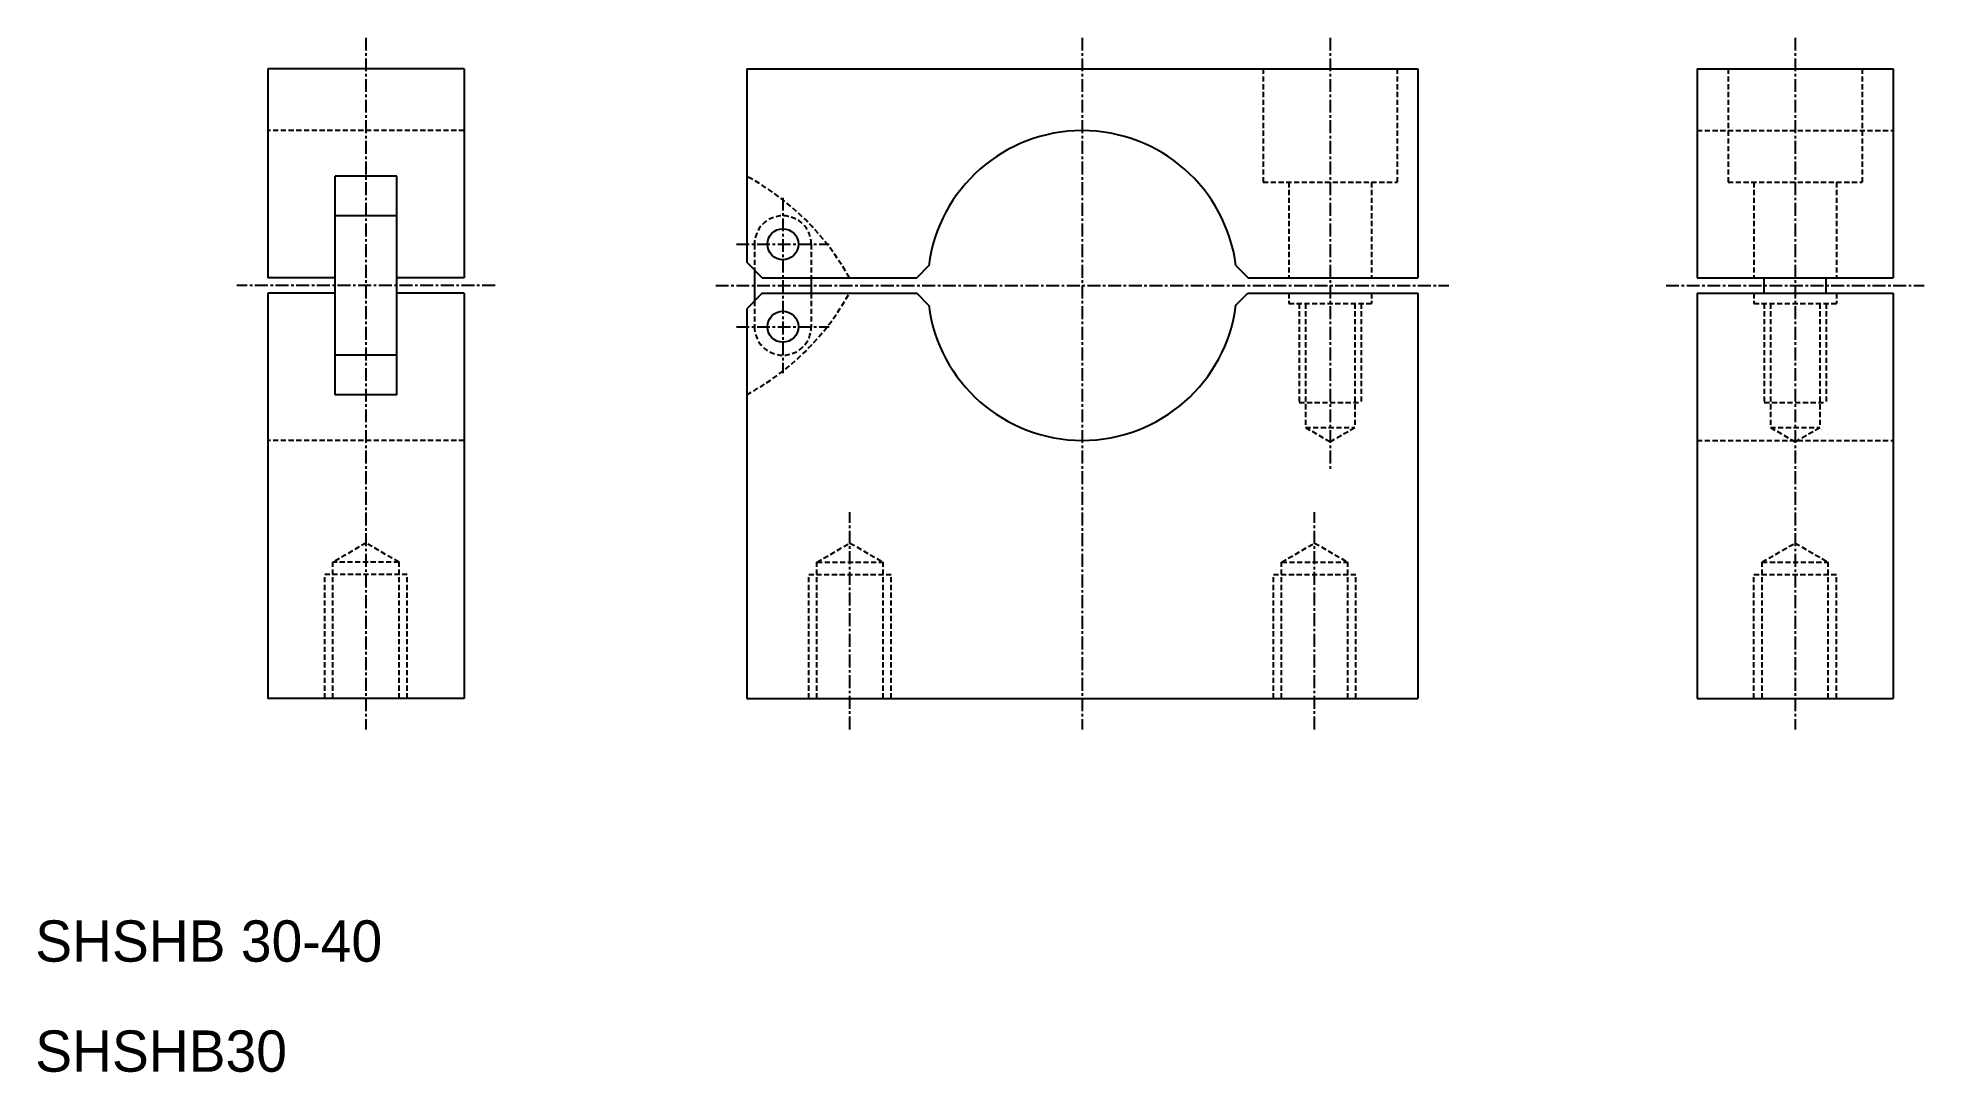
# Model space of a CAD drawing. Extents: x 56 to 239, y 47 to 147.
import ezdxf

# ---------------------------------------------------------------- set-up
doc = ezdxf.new("R2010")
doc.units = 0
doc.linetypes.add('CENTER', pattern=[2, 1.25, -0.25, 0.25, -0.25])
doc.linetypes.add('DASHED', pattern=[0.75, 0.5, -0.25])
doc.layers.get('0').update_dxf_attribs({"linetype": 'CONTINUOUS'})
doc.layers.add('CENTER', color=1, linetype='CENTER')

msp = doc.modelspace()

# ---------------------------------------------------------------- linework, layer by layer
at = {"color": 7, "linetype": 'CONTINUOUS'}
for p, q in [((78.31, 143.79), (78.31, 123.54)), ((97.31, 143.79), (78.31, 143.79)), ((97.31, 143.79), (97.31, 123.54)), ((124.68, 143.79), (189.68, 143.79)), ((124.68, 143.79), (124.68, 125.04)), ((189.68, 143.79), (189.68, 123.54)), ((216.71, 143.79), (216.71, 123.54)), ((216.71, 143.79), (235.71, 143.79)), ((235.71, 143.79), (235.71, 123.54)), ((84.81, 112.2), (84.81, 133.38)), ((90.81, 133.38), (84.81, 133.38)), ((90.81, 112.2), (90.81, 133.38)), ((90.81, 129.54), (84.81, 129.54)), ((126.18, 123.54), (124.68, 125.04)), ((125.43, 124.29), (125.43, 121.29)), ((142.3, 124.7), (141.15, 123.54)), ((172.06, 124.73), (173.25, 123.54)), ((84.81, 123.54), (78.31, 123.54)), ((97.31, 123.54), (90.81, 123.54)), ((126.18, 123.54), (141.15, 123.54)), ((130.93, 123.54), (130.93, 122.04)), ((173.25, 123.54), (189.68, 123.54)), ((216.71, 123.54), (235.71, 123.54)), ((223.21, 122.04), (223.21, 123.54)), ((229.21, 122.04), (229.21, 123.54)), ((78.31, 122.04), (78.31, 82.79)), ((84.81, 122.04), (78.31, 122.04)), ((97.31, 122.04), (90.81, 122.04)), ((97.31, 122.04), (97.31, 82.79)), ((126.18, 122.04), (124.68, 120.54)), ((126.18, 122.04), (141.15, 122.04)), ((142.3, 120.89), (141.15, 122.04)), ((172.06, 120.88), (173.22, 122.04)), ((173.22, 122.04), (189.68, 122.04)), ((189.68, 122.04), (189.68, 82.79)), ((216.71, 122.04), (216.71, 82.79)), ((216.71, 122.04), (235.71, 122.04)), ((235.71, 122.04), (235.71, 82.79)), ((124.68, 120.54), (124.68, 82.79)), ((90.81, 116.04), (84.81, 116.04)), ((90.81, 112.2), (84.81, 112.2)), ((97.31, 82.79), (78.31, 82.79)), ((124.68, 82.79), (189.68, 82.79)), ((216.71, 82.79), (235.71, 82.79))]:
    msp.add_line(p, q, dxfattribs=at)
at = {"color": 3, "linetype": 'DASHED'}
for p, q in [((174.68, 143.79), (174.68, 132.79)), ((187.68, 143.79), (187.68, 132.79)), ((219.71, 143.79), (219.71, 132.79)), ((232.71, 143.79), (232.71, 132.79)), ((97.31, 137.79), (78.31, 137.79)), ((216.71, 137.79), (235.71, 137.79)), ((174.68, 132.79), (187.68, 132.79)), ((177.18, 132.79), (177.18, 123.54)), ((185.18, 132.79), (185.18, 123.54)), ((219.71, 132.79), (232.71, 132.79)), ((222.21, 132.79), (222.21, 123.54)), ((230.21, 132.79), (230.21, 123.54)), ((125.43, 126.79), (125.43, 124.29)), ((130.93, 126.79), (130.93, 123.54)), ((125.43, 121.29), (125.43, 118.79)), ((130.93, 122.04), (130.93, 118.79)), ((177.18, 122.04), (177.18, 121.04)), ((177.18, 121.04), (185.18, 121.04)), ((178.18, 121.04), (178.18, 111.44)), ((178.78, 121.04), (178.78, 109.04)), ((183.58, 121.04), (183.58, 109.04)), ((184.18, 121.04), (184.18, 111.44)), ((185.18, 122.04), (185.18, 121.04)), ((222.21, 122.04), (222.21, 121.04)), ((222.21, 121.04), (230.21, 121.04)), ((223.21, 121.04), (223.21, 111.44)), ((223.81, 121.04), (223.81, 109.04)), ((228.61, 121.04), (228.61, 109.04)), ((229.21, 121.04), (229.21, 111.44)), ((230.21, 122.04), (230.21, 121.04)), ((178.18, 111.44), (184.18, 111.44)), ((223.21, 111.44), (229.21, 111.44)), ((97.31, 107.79), (78.31, 107.79)), ((178.78, 109.04), (181.18, 107.66)), ((178.78, 109.04), (183.58, 109.04)), ((181.18, 107.66), (183.58, 109.04)), ((216.71, 107.79), (235.71, 107.79)), ((223.81, 109.04), (226.21, 107.66)), ((223.81, 109.04), (228.61, 109.04)), ((226.21, 107.66), (228.61, 109.04)), ((87.81, 97.84), (84.61, 95.99)), ((91.01, 95.99), (87.81, 97.84)), ((131.48, 95.99), (134.68, 97.84)), ((134.68, 97.84), (137.88, 95.99)), ((176.48, 95.99), (179.68, 97.84)), ((179.68, 97.84), (182.88, 95.99)), ((223.01, 95.99), (226.21, 97.84)), ((226.21, 97.84), (229.41, 95.99)), ((91.01, 95.99), (84.61, 95.99)), ((84.61, 82.79), (84.61, 95.99)), ((91.01, 82.79), (91.01, 95.99)), ((131.48, 82.79), (131.48, 95.99)), ((131.48, 95.99), (137.88, 95.99)), ((137.88, 82.79), (137.88, 95.99)), ((176.48, 82.79), (176.48, 95.99)), ((176.48, 95.99), (182.88, 95.99)), ((182.88, 82.79), (182.88, 95.99)), ((223.01, 82.79), (223.01, 95.99)), ((223.01, 95.99), (229.41, 95.99)), ((229.41, 82.79), (229.41, 95.99)), ((91.81, 94.79), (83.81, 94.79)), ((83.81, 82.79), (83.81, 94.79)), ((91.81, 82.79), (91.81, 94.79)), ((130.68, 82.79), (130.68, 94.79)), ((130.68, 94.79), (138.68, 94.79)), ((138.68, 82.79), (138.68, 94.79)), ((175.68, 82.79), (175.68, 94.79)), ((175.68, 94.79), (183.68, 94.79)), ((183.68, 82.79), (183.68, 94.79)), ((222.21, 82.79), (222.21, 94.79)), ((222.21, 94.79), (230.21, 94.79)), ((230.21, 82.79), (230.21, 94.79))]:
    msp.add_line(p, q, dxfattribs=at)
at = {"color": 7, "linetype": 'CONTINUOUS'}
for centre in [(128.18, 126.79), (128.18, 118.79)]:
    msp.add_circle(centre, 1.5, dxfattribs=at)
for start, end in [(7.431, 172.7039), (187.2961, 352.6936)]:
    msp.add_arc((157.18, 122.79), 15, start, end, dxfattribs=at)
at = {"color": 3, "linetype": 'DASHED'}
for centre, radius, start, end in [((112.78, 111.39), 25, 29.078, 61.5755), ((128.18, 126.79), 2.75, 0, 180), ((112.78, 134.19), 25, 298.4245, 330.922), ((128.18, 118.79), 2.75, 180, 0)]:
    msp.add_arc(centre, radius, start, end, dxfattribs=at)
at = {"layer": 'CENTER', "color": 1, "linetype": 'CENTER'}
for p, q in [((87.81, 146.79), (87.81, 79.79)), ((157.18, 146.79), (157.18, 79.79)), ((181.18, 146.79), (181.18, 104.81)), ((226.21, 146.79), (226.21, 79.79)), ((128.18, 131.29), (128.18, 114.29)), ((123.68, 126.79), (132.68, 126.79)), ((100.31, 122.79), (75.31, 122.79)), ((121.68, 122.79), (192.68, 122.79)), ((213.71, 122.79), (238.71, 122.79)), ((123.68, 118.79), (132.68, 118.79)), ((134.68, 79.79), (134.68, 100.84)), ((179.68, 79.79), (179.68, 100.84))]:
    msp.add_line(p, q, dxfattribs=at)

# ---------------------------------------------------------------- texts
at = {"color": 7, "linetype": 'CONTINUOUS'}
for s, p in [('SHSHB 30-40', (55.78, 57.29)), ('SHSHB30', (55.78, 46.63))]:
    msp.add_text(s, height=4, dxfattribs=at).set_placement(p)

doc.saveas('drawing.dxf')
